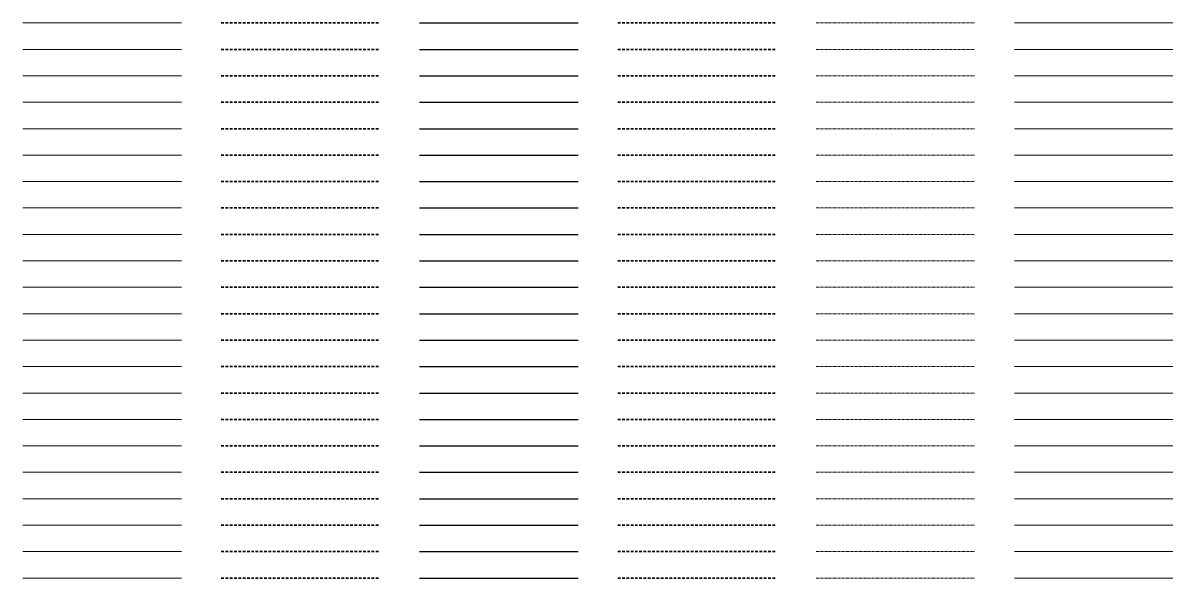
# Model space of a CAD drawing. Header units: metres. Extents: x -170 to 2070, y -13 to 14380.
# Drawn here: x 150 to 1020, y 7200 to 7620 of the extents above; entities that cross this region are included whole.
import ezdxf
from ezdxf.lldxf.tags import DXFTag

# ---------------------------------------------------------------- set-up
doc = ezdxf.new("R2010")
doc.units = ezdxf.units.M
doc.linetypes.add('KL-SO', pattern=[3.25, 2, -1.25])
doc.linetypes.add('KL-VERLATEN-SO', pattern=[3.25, 2, -0.5, 0.25, -0.5])
for name, color, linetype, lineweight in [('B-OI-KL-ET_LSOV_AANSLUITNET_400 V_4x95Al 4x6Cu-G', 14, 'Continuous', 18), ('B-OI-KL-ET_LSOV_AANSLUITNET_400 V_4x95Al 4x6Cu-RESERVE-G', 14, 'KL-RESERVE-SO', 18), ('B-OI-KL-ET_LSOV_AANSLUITNET_400 V_4x95Al 4x6Cu-VERLATEN-G', 14, 'KL-VERLATEN-SO', 18), ('B-OI-KL-ET_LSOV_AANSLUITNET_400 V_4x95Cu-G', 14, 'Continuous', 18), ('B-OI-KL-ET_LSOV_AANSLUITNET_400 V_4x95Cu-RESERVE-G', 14, 'KL-RESERVE-SO', 18), ('B-OI-KL-ET_LSOV_AANSLUITNET_400 V_4x95Cu-VERLATEN-G', 14, 'KL-VERLATEN-SO', 18), ('B-OI-KL-ET_LSOV_AANSLUITNET_400 V_OVERIG-G', 14, 'Continuous', 18), ('B-OI-KL-ET_LSOV_AANSLUITNET_400 V_OVERIG-RESERVE-G', 14, 'KL-RESERVE-SO', 18), ('B-OI-KL-ET_LSOV_AANSLUITNET_400 V_OVERIG-VERLATEN-G', 14, 'KL-VERLATEN-SO', 18), ('B-OI-KL-ET_LSOV_AANSLUITNET_600 V_3x10Cu-G', 14, 'Continuous', 18), ('B-OI-KL-ET_LSOV_AANSLUITNET_600 V_3x10Cu-RESERVE-G', 14, 'KL-RESERVE-SO', 18), ('B-OI-KL-ET_LSOV_AANSLUITNET_600 V_3x10Cu-VERLATEN-G', 14, 'KL-VERLATEN-SO', 18), ('B-OI-KL-ET_LSOV_AANSLUITNET_600 V_3x2.5Cu-G', 14, 'Continuous', 18), ('B-OI-KL-ET_LSOV_AANSLUITNET_600 V_3x2.5Cu-RESERVE-G', 14, 'KL-RESERVE-SO', 18), ('B-OI-KL-ET_LSOV_AANSLUITNET_600 V_3x2.5Cu-VERLATEN-G', 14, 'KL-VERLATEN-SO', 18), ('B-OI-KL-ET_LSOV_AANSLUITNET_600 V_4x10Cu-G', 14, 'Continuous', 18), ('B-OI-KL-ET_LSOV_AANSLUITNET_600 V_4x10Cu-RESERVE-G', 14, 'KL-RESERVE-SO', 18), ('B-OI-KL-ET_LSOV_AANSLUITNET_600 V_4x10Cu-VERLATEN-G', 14, 'KL-VERLATEN-SO', 18), ('B-OI-KL-ET_LSOV_AANSLUITNET_600 V_4x150Al 4x6Cu-G', 14, 'Continuous', 18), ('B-OI-KL-ET_LSOV_AANSLUITNET_600 V_4x150Al 4x6Cu-RESERVE-G', 14, 'KL-RESERVE-SO', 18), ('B-OI-KL-ET_LSOV_AANSLUITNET_600 V_4x150Al 4x6Cu-VERLATEN-G', 14, 'KL-VERLATEN-SO', 18), ('B-OI-KL-ET_LSOV_AANSLUITNET_600 V_4x150Al-G', 14, 'Continuous', 18), ('B-OI-KL-ET_LSOV_AANSLUITNET_600 V_4x150Al-RESERVE-G', 14, 'KL-RESERVE-SO', 18), ('B-OI-KL-ET_LSOV_AANSLUITNET_600 V_4x150Al-VERLATEN-G', 14, 'KL-VERLATEN-SO', 18), ('B-OI-KL-ET_LSOV_AANSLUITNET_600 V_4x16Cu 4x2.5Cu-G', 14, 'Continuous', 18), ('B-OI-KL-ET_LSOV_AANSLUITNET_600 V_4x16Cu 4x2.5Cu-RESERVE-G', 14, 'KL-RESERVE-SO', 18), ('B-OI-KL-ET_LSOV_AANSLUITNET_600 V_4x16Cu 4x2.5Cu-VERLATEN-G', 14, 'KL-VERLATEN-SO', 18), ('B-OI-KL-ET_LSOV_AANSLUITNET_600 V_4x16Cu-G', 14, 'Continuous', 18), ('B-OI-KL-ET_LSOV_AANSLUITNET_600 V_4x16Cu-RESERVE-G', 14, 'KL-RESERVE-SO', 18), ('B-OI-KL-ET_LSOV_AANSLUITNET_600 V_4x16Cu-VERLATEN-G', 14, 'KL-VERLATEN-SO', 18), ('B-OI-KL-ET_LSOV_AANSLUITNET_600 V_4x2.5Cu-G', 14, 'Continuous', 18), ('B-OI-KL-ET_LSOV_AANSLUITNET_600 V_4x2.5Cu-RESERVE-G', 14, 'KL-RESERVE-SO', 18), ('B-OI-KL-ET_LSOV_AANSLUITNET_600 V_4x2.5Cu-VERLATEN-G', 14, 'KL-VERLATEN-SO', 18), ('B-OI-KL-ET_LSOV_AANSLUITNET_600 V_4x240Al-G', 14, 'Continuous', 18), ('B-OI-KL-ET_LSOV_AANSLUITNET_600 V_4x240Al-RESERVE-G', 14, 'KL-RESERVE-SO', 18), ('B-OI-KL-ET_LSOV_AANSLUITNET_600 V_4x240Al-VERLATEN-G', 14, 'KL-VERLATEN-SO', 18), ('B-OI-KL-ET_LSOV_AANSLUITNET_600 V_4x6Cu 4x2.5Cu-G', 14, 'Continuous', 18), ('B-OI-KL-ET_LSOV_AANSLUITNET_600 V_4x6Cu 4x2.5Cu-RESERVE-G', 14, 'KL-RESERVE-SO', 18), ('B-OI-KL-ET_LSOV_AANSLUITNET_600 V_4x6Cu 4x2.5Cu-VERLATEN-G', 14, 'KL-VERLATEN-SO', 18), ('B-OI-KL-ET_LSOV_AANSLUITNET_600 V_4x6Cu-G', 14, 'Continuous', 18), ('B-OI-KL-ET_LSOV_AANSLUITNET_600 V_4x6Cu-RESERVE-G', 14, 'KL-RESERVE-SO', 18), ('B-OI-KL-ET_LSOV_AANSLUITNET_600 V_4x6Cu-VERLATEN-G', 14, 'KL-VERLATEN-SO', 18), ('B-OI-KL-ET_LSOV_AANSLUITNET_600 V_4x95Al 4x6Cu-G', 14, 'Continuous', 18), ('B-OI-KL-ET_LSOV_AANSLUITNET_600 V_4x95Al 4x6Cu-RESERVE-G', 14, 'KL-RESERVE-SO', 18), ('B-OI-KL-ET_LSOV_AANSLUITNET_600 V_4x95Al 4x6Cu-VERLATEN-G', 14, 'KL-VERLATEN-SO', 18), ('B-OI-KL-ET_LSOV_AANSLUITNET_600 V_4x95Al-G', 14, 'Continuous', 18), ('B-OI-KL-ET_LSOV_AANSLUITNET_600 V_4x95Al-RESERVE-G', 14, 'KL-RESERVE-SO', 18), ('B-OI-KL-ET_LSOV_AANSLUITNET_600 V_4x95Al-VERLATEN-G', 14, 'KL-VERLATEN-SO', 18), ('B-OI-KL-ET_LSOV_AANSLUITNET_600 V_4x95Cu-G', 14, 'Continuous', 18), ('B-OI-KL-ET_LSOV_AANSLUITNET_600 V_4x95Cu-RESERVE-G', 14, 'KL-RESERVE-SO', 18), ('B-OI-KL-ET_LSOV_AANSLUITNET_600 V_4x95Cu-VERLATEN-G', 14, 'KL-VERLATEN-SO', 18), ('B-OI-KL-ET_LSOV_AANSLUITNET_600 V_OVERIG-G', 14, 'Continuous', 18), ('B-OI-KL-ET_LSOV_AANSLUITNET_600 V_OVERIG-RESERVE-G', 14, 'KL-RESERVE-SO', 18), ('B-OI-KL-ET_LSOV_AANSLUITNET_600 V_OVERIG-VERLATEN-G', 14, 'KL-VERLATEN-SO', 18), ('B-OI-KL-ET_LSOV_DISTRIBUTIE_230 V_3x10Cu-G', 14, 'Continuous', 18), ('B-OI-KL-ET_LSOV_DISTRIBUTIE_230 V_3x10Cu-RESERVE-G', 14, 'KL-RESERVE-SO', 18), ('B-OI-KL-ET_LSOV_DISTRIBUTIE_230 V_3x10Cu-VERLATEN-G', 14, 'KL-VERLATEN-SO', 18), ('B-OI-KL-ET_LSOV_DISTRIBUTIE_230 V_3x2.5Cu-G', 14, 'Continuous', 18), ('B-OI-KL-ET_LSOV_DISTRIBUTIE_230 V_3x2.5Cu-RESERVE-G', 14, 'KL-RESERVE-SO', 18), ('B-OI-KL-ET_LSOV_DISTRIBUTIE_230 V_3x2.5Cu-VERLATEN-G', 14, 'KL-VERLATEN-SO', 18), ('B-OI-KL-ET_LSOV_DISTRIBUTIE_230 V_4x10Cu-G', 14, 'Continuous', 18), ('B-OI-KL-ET_LSOV_DISTRIBUTIE_230 V_4x10Cu-RESERVE-G', 14, 'KL-RESERVE-SO', 18), ('B-OI-KL-ET_LSOV_DISTRIBUTIE_230 V_4x10Cu-VERLATEN-G', 14, 'KL-VERLATEN-SO', 18), ('B-OI-KL-ET_LSOV_DISTRIBUTIE_230 V_4x150Al-G', 14, 'Continuous', 18), ('B-OI-KL-ET_LSOV_DISTRIBUTIE_230 V_4x150Al-RESERVE-G', 14, 'KL-RESERVE-SO', 18), ('B-OI-KL-ET_LSOV_DISTRIBUTIE_230 V_4x150Al-VERLATEN-G', 14, 'KL-VERLATEN-SO', 18), ('N-OI-KL-ET_LSOV_AANSLUITNET_400 V_4x95Al 4x6Cu-G', 14, 'KL-SO', 35), ('N-OI-KL-ET_LSOV_AANSLUITNET_400 V_4x95Cu-G', 14, 'KL-SO', 35), ('N-OI-KL-ET_LSOV_AANSLUITNET_400 V_OVERIG-G', 14, 'KL-SO', 35), ('N-OI-KL-ET_LSOV_AANSLUITNET_600 V_3x10Cu-G', 14, 'KL-SO', 35), ('N-OI-KL-ET_LSOV_AANSLUITNET_600 V_3x2.5Cu-G', 14, 'KL-SO', 35), ('N-OI-KL-ET_LSOV_AANSLUITNET_600 V_4x10Cu-G', 14, 'KL-SO', 35), ('N-OI-KL-ET_LSOV_AANSLUITNET_600 V_4x150Al 4x6Cu-G', 14, 'KL-SO', 35), ('N-OI-KL-ET_LSOV_AANSLUITNET_600 V_4x150Al-G', 14, 'KL-SO', 35), ('N-OI-KL-ET_LSOV_AANSLUITNET_600 V_4x16Cu 4x2.5Cu-G', 14, 'KL-SO', 35), ('N-OI-KL-ET_LSOV_AANSLUITNET_600 V_4x16Cu-G', 14, 'KL-SO', 35), ('N-OI-KL-ET_LSOV_AANSLUITNET_600 V_4x2.5Cu-G', 14, 'KL-SO', 35), ('N-OI-KL-ET_LSOV_AANSLUITNET_600 V_4x240Al-G', 14, 'KL-SO', 35), ('N-OI-KL-ET_LSOV_AANSLUITNET_600 V_4x6Cu 4x2.5Cu-G', 14, 'KL-SO', 35), ('N-OI-KL-ET_LSOV_AANSLUITNET_600 V_4x6Cu-G', 14, 'KL-SO', 35), ('N-OI-KL-ET_LSOV_AANSLUITNET_600 V_4x95Al 4x6Cu-G', 14, 'KL-SO', 35), ('N-OI-KL-ET_LSOV_AANSLUITNET_600 V_4x95Al-G', 14, 'KL-SO', 35), ('N-OI-KL-ET_LSOV_AANSLUITNET_600 V_4x95Cu-G', 14, 'KL-SO', 35), ('N-OI-KL-ET_LSOV_AANSLUITNET_600 V_OVERIG-G', 14, 'KL-SO', 35), ('N-OI-KL-ET_LSOV_DISTRIBUTIE_230 V_3x10Cu-G', 14, 'KL-SO', 35), ('N-OI-KL-ET_LSOV_DISTRIBUTIE_230 V_3x2.5Cu-G', 14, 'KL-SO', 35), ('N-OI-KL-ET_LSOV_DISTRIBUTIE_230 V_4x10Cu-G', 14, 'KL-SO', 35), ('N-OI-KL-ET_LSOV_DISTRIBUTIE_230 V_4x150Al-G', 14, 'KL-SO', 35), ('R-OI-KL-ET_LSOV_AANSLUITNET_400 V_4x95Al 4x6Cu-G', 14, 'KL-SO', 35), ('R-OI-KL-ET_LSOV_AANSLUITNET_400 V_4x95Cu-G', 14, 'KL-SO', 35), ('R-OI-KL-ET_LSOV_AANSLUITNET_400 V_OVERIG-G', 14, 'KL-SO', 35), ('R-OI-KL-ET_LSOV_AANSLUITNET_600 V_3x10Cu-G', 14, 'KL-SO', 35), ('R-OI-KL-ET_LSOV_AANSLUITNET_600 V_3x2.5Cu-G', 14, 'KL-SO', 35), ('R-OI-KL-ET_LSOV_AANSLUITNET_600 V_4x10Cu-G', 14, 'KL-SO', 35), ('R-OI-KL-ET_LSOV_AANSLUITNET_600 V_4x150Al 4x6Cu-G', 14, 'KL-SO', 35), ('R-OI-KL-ET_LSOV_AANSLUITNET_600 V_4x150Al-G', 14, 'KL-SO', 35), ('R-OI-KL-ET_LSOV_AANSLUITNET_600 V_4x16Cu 4x2.5Cu-G', 14, 'KL-SO', 35), ('R-OI-KL-ET_LSOV_AANSLUITNET_600 V_4x16Cu-G', 14, 'KL-SO', 35), ('R-OI-KL-ET_LSOV_AANSLUITNET_600 V_4x2.5Cu-G', 14, 'KL-SO', 35), ('R-OI-KL-ET_LSOV_AANSLUITNET_600 V_4x240Al-G', 14, 'KL-SO', 35), ('R-OI-KL-ET_LSOV_AANSLUITNET_600 V_4x6Cu 4x2.5Cu-G', 14, 'KL-SO', 35), ('R-OI-KL-ET_LSOV_AANSLUITNET_600 V_4x6Cu-G', 14, 'KL-SO', 35), ('R-OI-KL-ET_LSOV_AANSLUITNET_600 V_4x95Al 4x6Cu-G', 14, 'KL-SO', 35), ('R-OI-KL-ET_LSOV_AANSLUITNET_600 V_4x95Al-G', 14, 'KL-SO', 35), ('R-OI-KL-ET_LSOV_AANSLUITNET_600 V_4x95Cu-G', 14, 'KL-SO', 35), ('R-OI-KL-ET_LSOV_AANSLUITNET_600 V_OVERIG-G', 14, 'KL-SO', 35), ('R-OI-KL-ET_LSOV_DISTRIBUTIE_230 V_3x10Cu-G', 14, 'KL-SO', 35), ('R-OI-KL-ET_LSOV_DISTRIBUTIE_230 V_3x2.5Cu-G', 14, 'KL-SO', 35), ('R-OI-KL-ET_LSOV_DISTRIBUTIE_230 V_4x10Cu-G', 14, 'KL-SO', 35), ('R-OI-KL-ET_LSOV_DISTRIBUTIE_230 V_4x150Al-G', 14, 'KL-SO', 35), ('V-OI-KL-ET_LSOV_AANSLUITNET_400 V_4x95Al 4x6Cu-G', 14, 'V-KL-SO', 25), ('V-OI-KL-ET_LSOV_AANSLUITNET_400 V_4x95Cu-G', 14, 'V-KL-SO', 25), ('V-OI-KL-ET_LSOV_AANSLUITNET_400 V_OVERIG-G', 14, 'V-KL-SO', 25), ('V-OI-KL-ET_LSOV_AANSLUITNET_600 V_3x10Cu-G', 14, 'V-KL-SO', 25), ('V-OI-KL-ET_LSOV_AANSLUITNET_600 V_3x2.5Cu-G', 14, 'V-KL-SO', 25), ('V-OI-KL-ET_LSOV_AANSLUITNET_600 V_4x10Cu-G', 14, 'V-KL-SO', 25), ('V-OI-KL-ET_LSOV_AANSLUITNET_600 V_4x150Al 4x6Cu-G', 14, 'V-KL-SO', 25), ('V-OI-KL-ET_LSOV_AANSLUITNET_600 V_4x150Al-G', 14, 'V-KL-SO', 25), ('V-OI-KL-ET_LSOV_AANSLUITNET_600 V_4x16Cu 4x2.5Cu-G', 14, 'V-KL-SO', 25), ('V-OI-KL-ET_LSOV_AANSLUITNET_600 V_4x16Cu-G', 14, 'V-KL-SO', 25), ('V-OI-KL-ET_LSOV_AANSLUITNET_600 V_4x2.5Cu-G', 14, 'V-KL-SO', 25), ('V-OI-KL-ET_LSOV_AANSLUITNET_600 V_4x240Al-G', 14, 'V-KL-SO', 25), ('V-OI-KL-ET_LSOV_AANSLUITNET_600 V_4x6Cu 4x2.5Cu-G', 14, 'V-KL-SO', 25), ('V-OI-KL-ET_LSOV_AANSLUITNET_600 V_4x6Cu-G', 14, 'V-KL-SO', 25), ('V-OI-KL-ET_LSOV_AANSLUITNET_600 V_4x95Al 4x6Cu-G', 14, 'V-KL-SO', 25), ('V-OI-KL-ET_LSOV_AANSLUITNET_600 V_4x95Al-G', 14, 'V-KL-SO', 25), ('V-OI-KL-ET_LSOV_AANSLUITNET_600 V_4x95Cu-G', 14, 'V-KL-SO', 25), ('V-OI-KL-ET_LSOV_AANSLUITNET_600 V_OVERIG-G', 14, 'V-KL-SO', 25), ('V-OI-KL-ET_LSOV_DISTRIBUTIE_230 V_3x10Cu-G', 14, 'V-KL-SO', 25), ('V-OI-KL-ET_LSOV_DISTRIBUTIE_230 V_3x2.5Cu-G', 14, 'V-KL-SO', 25), ('V-OI-KL-ET_LSOV_DISTRIBUTIE_230 V_4x10Cu-G', 14, 'V-KL-SO', 25), ('V-OI-KL-ET_LSOV_DISTRIBUTIE_230 V_4x150Al-G', 14, 'V-KL-SO', 25)]:
    doc.layers.add(name, color=color, linetype=linetype, lineweight=lineweight)
doc.styles.get("Standard").update_dxf_attribs({"font": 'NLCS-ISO.ttf'})
tags = doc.linetypes.add('KL-RESERVE-SO', pattern='A,7,-2,["RS",Standard,S=1,R=0,X=-1,Y=-0.5],-1.5', length=10.5).pattern_tags.tags
tags[6] = DXFTag(74, 10)
doc.linetypes.add('V-KL-SO', pattern='A,2,[24,nlcs.shx,S=0.75,R=0,X=0,Y=0],2', length=4)

msp = doc.modelspace()

# ---------------------------------------------------------------- linework, layer by layer
at = {"layer": 'B-OI-KL-ET_LSOV_AANSLUITNET_400 V_4x95Al 4x6Cu-G'}
msp.add_line((150, 7200), (270, 7200), dxfattribs=at)
at = {"layer": 'B-OI-KL-ET_LSOV_AANSLUITNET_400 V_4x95Al 4x6Cu-RESERVE-G'}
msp.add_line((900, 7200), (1020, 7200), dxfattribs=at)
at = {"layer": 'B-OI-KL-ET_LSOV_AANSLUITNET_400 V_4x95Al 4x6Cu-VERLATEN-G'}
msp.add_line((750, 7200), (870, 7200), dxfattribs=at)
at = {"layer": 'B-OI-KL-ET_LSOV_AANSLUITNET_400 V_4x95Cu-G'}
msp.add_line((150, 7220), (270, 7220), dxfattribs=at)
at = {"layer": 'B-OI-KL-ET_LSOV_AANSLUITNET_400 V_4x95Cu-RESERVE-G'}
msp.add_line((900, 7220), (1020, 7220), dxfattribs=at)
at = {"layer": 'B-OI-KL-ET_LSOV_AANSLUITNET_400 V_4x95Cu-VERLATEN-G'}
msp.add_line((750, 7220), (870, 7220), dxfattribs=at)
at = {"layer": 'B-OI-KL-ET_LSOV_AANSLUITNET_400 V_OVERIG-G'}
msp.add_line((150, 7240), (270, 7240), dxfattribs=at)
at = {"layer": 'B-OI-KL-ET_LSOV_AANSLUITNET_400 V_OVERIG-RESERVE-G'}
msp.add_line((900, 7240), (1020, 7240), dxfattribs=at)
at = {"layer": 'B-OI-KL-ET_LSOV_AANSLUITNET_400 V_OVERIG-VERLATEN-G'}
msp.add_line((750, 7240), (870, 7240), dxfattribs=at)
at = {"layer": 'B-OI-KL-ET_LSOV_AANSLUITNET_600 V_3x10Cu-G'}
msp.add_line((150, 7260), (270, 7260), dxfattribs=at)
at = {"layer": 'B-OI-KL-ET_LSOV_AANSLUITNET_600 V_3x10Cu-RESERVE-G'}
msp.add_line((900, 7260), (1020, 7260), dxfattribs=at)
at = {"layer": 'B-OI-KL-ET_LSOV_AANSLUITNET_600 V_3x10Cu-VERLATEN-G'}
msp.add_line((750, 7260), (870, 7260), dxfattribs=at)
at = {"layer": 'B-OI-KL-ET_LSOV_AANSLUITNET_600 V_3x2.5Cu-G'}
msp.add_line((150, 7280), (270, 7280), dxfattribs=at)
at = {"layer": 'B-OI-KL-ET_LSOV_AANSLUITNET_600 V_3x2.5Cu-RESERVE-G'}
msp.add_line((900, 7280), (1020, 7280), dxfattribs=at)
at = {"layer": 'B-OI-KL-ET_LSOV_AANSLUITNET_600 V_3x2.5Cu-VERLATEN-G'}
msp.add_line((750, 7280), (870, 7280), dxfattribs=at)
at = {"layer": 'B-OI-KL-ET_LSOV_AANSLUITNET_600 V_4x10Cu-G'}
msp.add_line((150, 7300), (270, 7300), dxfattribs=at)
at = {"layer": 'B-OI-KL-ET_LSOV_AANSLUITNET_600 V_4x10Cu-RESERVE-G'}
msp.add_line((900, 7300), (1020, 7300), dxfattribs=at)
at = {"layer": 'B-OI-KL-ET_LSOV_AANSLUITNET_600 V_4x10Cu-VERLATEN-G'}
msp.add_line((750, 7300), (870, 7300), dxfattribs=at)
at = {"layer": 'B-OI-KL-ET_LSOV_AANSLUITNET_600 V_4x150Al 4x6Cu-G'}
msp.add_line((150, 7340), (270, 7340), dxfattribs=at)
at = {"layer": 'B-OI-KL-ET_LSOV_AANSLUITNET_600 V_4x150Al 4x6Cu-RESERVE-G'}
msp.add_line((900, 7340), (1020, 7340), dxfattribs=at)
at = {"layer": 'B-OI-KL-ET_LSOV_AANSLUITNET_600 V_4x150Al 4x6Cu-VERLATEN-G'}
msp.add_line((750, 7340), (870, 7340), dxfattribs=at)
at = {"layer": 'B-OI-KL-ET_LSOV_AANSLUITNET_600 V_4x150Al-G'}
msp.add_line((150, 7320), (270, 7320), dxfattribs=at)
at = {"layer": 'B-OI-KL-ET_LSOV_AANSLUITNET_600 V_4x150Al-RESERVE-G'}
msp.add_line((900, 7320), (1020, 7320), dxfattribs=at)
at = {"layer": 'B-OI-KL-ET_LSOV_AANSLUITNET_600 V_4x150Al-VERLATEN-G'}
msp.add_line((750, 7320), (870, 7320), dxfattribs=at)
at = {"layer": 'B-OI-KL-ET_LSOV_AANSLUITNET_600 V_4x16Cu 4x2.5Cu-G'}
msp.add_line((150, 7380), (270, 7380), dxfattribs=at)
at = {"layer": 'B-OI-KL-ET_LSOV_AANSLUITNET_600 V_4x16Cu 4x2.5Cu-RESERVE-G'}
msp.add_line((900, 7380), (1020, 7380), dxfattribs=at)
at = {"layer": 'B-OI-KL-ET_LSOV_AANSLUITNET_600 V_4x16Cu 4x2.5Cu-VERLATEN-G'}
msp.add_line((750, 7380), (870, 7380), dxfattribs=at)
at = {"layer": 'B-OI-KL-ET_LSOV_AANSLUITNET_600 V_4x16Cu-G'}
msp.add_line((150, 7360), (270, 7360), dxfattribs=at)
at = {"layer": 'B-OI-KL-ET_LSOV_AANSLUITNET_600 V_4x16Cu-RESERVE-G'}
msp.add_line((900, 7360), (1020, 7360), dxfattribs=at)
at = {"layer": 'B-OI-KL-ET_LSOV_AANSLUITNET_600 V_4x16Cu-VERLATEN-G'}
msp.add_line((750, 7360), (870, 7360), dxfattribs=at)
at = {"layer": 'B-OI-KL-ET_LSOV_AANSLUITNET_600 V_4x2.5Cu-G'}
msp.add_line((150, 7400), (270, 7400), dxfattribs=at)
at = {"layer": 'B-OI-KL-ET_LSOV_AANSLUITNET_600 V_4x2.5Cu-RESERVE-G'}
msp.add_line((900, 7400), (1020, 7400), dxfattribs=at)
at = {"layer": 'B-OI-KL-ET_LSOV_AANSLUITNET_600 V_4x2.5Cu-VERLATEN-G'}
msp.add_line((750, 7400), (870, 7400), dxfattribs=at)
at = {"layer": 'B-OI-KL-ET_LSOV_AANSLUITNET_600 V_4x240Al-G'}
msp.add_line((150, 7420), (270, 7420), dxfattribs=at)
at = {"layer": 'B-OI-KL-ET_LSOV_AANSLUITNET_600 V_4x240Al-RESERVE-G'}
msp.add_line((900, 7420), (1020, 7420), dxfattribs=at)
at = {"layer": 'B-OI-KL-ET_LSOV_AANSLUITNET_600 V_4x240Al-VERLATEN-G'}
msp.add_line((750, 7420), (870, 7420), dxfattribs=at)
at = {"layer": 'B-OI-KL-ET_LSOV_AANSLUITNET_600 V_4x6Cu 4x2.5Cu-G'}
msp.add_line((150, 7460), (270, 7460), dxfattribs=at)
at = {"layer": 'B-OI-KL-ET_LSOV_AANSLUITNET_600 V_4x6Cu 4x2.5Cu-RESERVE-G'}
msp.add_line((900, 7460), (1020, 7460), dxfattribs=at)
at = {"layer": 'B-OI-KL-ET_LSOV_AANSLUITNET_600 V_4x6Cu 4x2.5Cu-VERLATEN-G'}
msp.add_line((750, 7460), (870, 7460), dxfattribs=at)
at = {"layer": 'B-OI-KL-ET_LSOV_AANSLUITNET_600 V_4x6Cu-G'}
msp.add_line((150, 7440), (270, 7440), dxfattribs=at)
at = {"layer": 'B-OI-KL-ET_LSOV_AANSLUITNET_600 V_4x6Cu-RESERVE-G'}
msp.add_line((900, 7440), (1020, 7440), dxfattribs=at)
at = {"layer": 'B-OI-KL-ET_LSOV_AANSLUITNET_600 V_4x6Cu-VERLATEN-G'}
msp.add_line((750, 7440), (870, 7440), dxfattribs=at)
at = {"layer": 'B-OI-KL-ET_LSOV_AANSLUITNET_600 V_4x95Al 4x6Cu-G'}
msp.add_line((150, 7500), (270, 7500), dxfattribs=at)
at = {"layer": 'B-OI-KL-ET_LSOV_AANSLUITNET_600 V_4x95Al 4x6Cu-RESERVE-G'}
msp.add_line((900, 7500), (1020, 7500), dxfattribs=at)
at = {"layer": 'B-OI-KL-ET_LSOV_AANSLUITNET_600 V_4x95Al 4x6Cu-VERLATEN-G'}
msp.add_line((750, 7500), (870, 7500), dxfattribs=at)
at = {"layer": 'B-OI-KL-ET_LSOV_AANSLUITNET_600 V_4x95Al-G'}
msp.add_line((150, 7480), (270, 7480), dxfattribs=at)
at = {"layer": 'B-OI-KL-ET_LSOV_AANSLUITNET_600 V_4x95Al-RESERVE-G'}
msp.add_line((900, 7480), (1020, 7480), dxfattribs=at)
at = {"layer": 'B-OI-KL-ET_LSOV_AANSLUITNET_600 V_4x95Al-VERLATEN-G'}
msp.add_line((750, 7480), (870, 7480), dxfattribs=at)
at = {"layer": 'B-OI-KL-ET_LSOV_AANSLUITNET_600 V_4x95Cu-G'}
msp.add_line((150, 7520), (270, 7520), dxfattribs=at)
at = {"layer": 'B-OI-KL-ET_LSOV_AANSLUITNET_600 V_4x95Cu-RESERVE-G'}
msp.add_line((900, 7520), (1020, 7520), dxfattribs=at)
at = {"layer": 'B-OI-KL-ET_LSOV_AANSLUITNET_600 V_4x95Cu-VERLATEN-G'}
msp.add_line((750, 7520), (870, 7520), dxfattribs=at)
at = {"layer": 'B-OI-KL-ET_LSOV_AANSLUITNET_600 V_OVERIG-G'}
msp.add_line((150, 7540), (270, 7540), dxfattribs=at)
at = {"layer": 'B-OI-KL-ET_LSOV_AANSLUITNET_600 V_OVERIG-RESERVE-G'}
msp.add_line((900, 7540), (1020, 7540), dxfattribs=at)
at = {"layer": 'B-OI-KL-ET_LSOV_AANSLUITNET_600 V_OVERIG-VERLATEN-G'}
msp.add_line((750, 7540), (870, 7540), dxfattribs=at)
at = {"layer": 'B-OI-KL-ET_LSOV_DISTRIBUTIE_230 V_3x10Cu-G'}
msp.add_line((150, 7560), (270, 7560), dxfattribs=at)
at = {"layer": 'B-OI-KL-ET_LSOV_DISTRIBUTIE_230 V_3x10Cu-RESERVE-G'}
msp.add_line((900, 7560), (1020, 7560), dxfattribs=at)
at = {"layer": 'B-OI-KL-ET_LSOV_DISTRIBUTIE_230 V_3x10Cu-VERLATEN-G'}
msp.add_line((750, 7560), (870, 7560), dxfattribs=at)
at = {"layer": 'B-OI-KL-ET_LSOV_DISTRIBUTIE_230 V_3x2.5Cu-G'}
msp.add_line((150, 7580), (270, 7580), dxfattribs=at)
at = {"layer": 'B-OI-KL-ET_LSOV_DISTRIBUTIE_230 V_3x2.5Cu-RESERVE-G'}
msp.add_line((900, 7580), (1020, 7580), dxfattribs=at)
at = {"layer": 'B-OI-KL-ET_LSOV_DISTRIBUTIE_230 V_3x2.5Cu-VERLATEN-G'}
msp.add_line((750, 7580), (870, 7580), dxfattribs=at)
at = {"layer": 'B-OI-KL-ET_LSOV_DISTRIBUTIE_230 V_4x10Cu-G'}
msp.add_line((150, 7600), (270, 7600), dxfattribs=at)
at = {"layer": 'B-OI-KL-ET_LSOV_DISTRIBUTIE_230 V_4x10Cu-RESERVE-G'}
msp.add_line((900, 7600), (1020, 7600), dxfattribs=at)
at = {"layer": 'B-OI-KL-ET_LSOV_DISTRIBUTIE_230 V_4x10Cu-VERLATEN-G'}
msp.add_line((750, 7600), (870, 7600), dxfattribs=at)
at = {"layer": 'B-OI-KL-ET_LSOV_DISTRIBUTIE_230 V_4x150Al-G'}
msp.add_line((150, 7620), (270, 7620), dxfattribs=at)
at = {"layer": 'B-OI-KL-ET_LSOV_DISTRIBUTIE_230 V_4x150Al-RESERVE-G'}
msp.add_line((900, 7620), (1020, 7620), dxfattribs=at)
at = {"layer": 'B-OI-KL-ET_LSOV_DISTRIBUTIE_230 V_4x150Al-VERLATEN-G'}
msp.add_line((750, 7620), (870, 7620), dxfattribs=at)
at = {"layer": 'N-OI-KL-ET_LSOV_AANSLUITNET_400 V_4x95Al 4x6Cu-G'}
msp.add_line((300, 7200), (420, 7200), dxfattribs=at)
at = {"layer": 'N-OI-KL-ET_LSOV_AANSLUITNET_400 V_4x95Cu-G'}
msp.add_line((300, 7220), (420, 7220), dxfattribs=at)
at = {"layer": 'N-OI-KL-ET_LSOV_AANSLUITNET_400 V_OVERIG-G'}
msp.add_line((300, 7240), (420, 7240), dxfattribs=at)
at = {"layer": 'N-OI-KL-ET_LSOV_AANSLUITNET_600 V_3x10Cu-G'}
msp.add_line((300, 7260), (420, 7260), dxfattribs=at)
at = {"layer": 'N-OI-KL-ET_LSOV_AANSLUITNET_600 V_3x2.5Cu-G'}
msp.add_line((300, 7280), (420, 7280), dxfattribs=at)
at = {"layer": 'N-OI-KL-ET_LSOV_AANSLUITNET_600 V_4x10Cu-G'}
msp.add_line((300, 7300), (420, 7300), dxfattribs=at)
at = {"layer": 'N-OI-KL-ET_LSOV_AANSLUITNET_600 V_4x150Al 4x6Cu-G'}
msp.add_line((300, 7340), (420, 7340), dxfattribs=at)
at = {"layer": 'N-OI-KL-ET_LSOV_AANSLUITNET_600 V_4x150Al-G'}
msp.add_line((300, 7320), (420, 7320), dxfattribs=at)
at = {"layer": 'N-OI-KL-ET_LSOV_AANSLUITNET_600 V_4x16Cu 4x2.5Cu-G'}
msp.add_line((300, 7380), (420, 7380), dxfattribs=at)
at = {"layer": 'N-OI-KL-ET_LSOV_AANSLUITNET_600 V_4x16Cu-G'}
msp.add_line((300, 7360), (420, 7360), dxfattribs=at)
at = {"layer": 'N-OI-KL-ET_LSOV_AANSLUITNET_600 V_4x2.5Cu-G'}
msp.add_line((300, 7400), (420, 7400), dxfattribs=at)
at = {"layer": 'N-OI-KL-ET_LSOV_AANSLUITNET_600 V_4x240Al-G'}
msp.add_line((300, 7420), (420, 7420), dxfattribs=at)
at = {"layer": 'N-OI-KL-ET_LSOV_AANSLUITNET_600 V_4x6Cu 4x2.5Cu-G'}
msp.add_line((300, 7460), (420, 7460), dxfattribs=at)
at = {"layer": 'N-OI-KL-ET_LSOV_AANSLUITNET_600 V_4x6Cu-G'}
msp.add_line((300, 7440), (420, 7440), dxfattribs=at)
at = {"layer": 'N-OI-KL-ET_LSOV_AANSLUITNET_600 V_4x95Al 4x6Cu-G'}
msp.add_line((300, 7500), (420, 7500), dxfattribs=at)
at = {"layer": 'N-OI-KL-ET_LSOV_AANSLUITNET_600 V_4x95Al-G'}
msp.add_line((300, 7480), (420, 7480), dxfattribs=at)
at = {"layer": 'N-OI-KL-ET_LSOV_AANSLUITNET_600 V_4x95Cu-G'}
msp.add_line((300, 7520), (420, 7520), dxfattribs=at)
at = {"layer": 'N-OI-KL-ET_LSOV_AANSLUITNET_600 V_OVERIG-G'}
msp.add_line((300, 7540), (420, 7540), dxfattribs=at)
at = {"layer": 'N-OI-KL-ET_LSOV_DISTRIBUTIE_230 V_3x10Cu-G'}
msp.add_line((300, 7560), (420, 7560), dxfattribs=at)
at = {"layer": 'N-OI-KL-ET_LSOV_DISTRIBUTIE_230 V_3x2.5Cu-G'}
msp.add_line((300, 7580), (420, 7580), dxfattribs=at)
at = {"layer": 'N-OI-KL-ET_LSOV_DISTRIBUTIE_230 V_4x10Cu-G'}
msp.add_line((300, 7600), (420, 7600), dxfattribs=at)
at = {"layer": 'N-OI-KL-ET_LSOV_DISTRIBUTIE_230 V_4x150Al-G'}
msp.add_line((300, 7620), (420, 7620), dxfattribs=at)
at = {"layer": 'R-OI-KL-ET_LSOV_AANSLUITNET_400 V_4x95Al 4x6Cu-G'}
msp.add_line((600, 7200), (720, 7200), dxfattribs=at)
at = {"layer": 'R-OI-KL-ET_LSOV_AANSLUITNET_400 V_4x95Cu-G'}
msp.add_line((600, 7220), (720, 7220), dxfattribs=at)
at = {"layer": 'R-OI-KL-ET_LSOV_AANSLUITNET_400 V_OVERIG-G'}
msp.add_line((600, 7240), (720, 7240), dxfattribs=at)
at = {"layer": 'R-OI-KL-ET_LSOV_AANSLUITNET_600 V_3x10Cu-G'}
msp.add_line((600, 7260), (720, 7260), dxfattribs=at)
at = {"layer": 'R-OI-KL-ET_LSOV_AANSLUITNET_600 V_3x2.5Cu-G'}
msp.add_line((600, 7280), (720, 7280), dxfattribs=at)
at = {"layer": 'R-OI-KL-ET_LSOV_AANSLUITNET_600 V_4x10Cu-G'}
msp.add_line((600, 7300), (720, 7300), dxfattribs=at)
at = {"layer": 'R-OI-KL-ET_LSOV_AANSLUITNET_600 V_4x150Al 4x6Cu-G'}
msp.add_line((600, 7340), (720, 7340), dxfattribs=at)
at = {"layer": 'R-OI-KL-ET_LSOV_AANSLUITNET_600 V_4x150Al-G'}
msp.add_line((600, 7320), (720, 7320), dxfattribs=at)
at = {"layer": 'R-OI-KL-ET_LSOV_AANSLUITNET_600 V_4x16Cu 4x2.5Cu-G'}
msp.add_line((600, 7380), (720, 7380), dxfattribs=at)
at = {"layer": 'R-OI-KL-ET_LSOV_AANSLUITNET_600 V_4x16Cu-G'}
msp.add_line((600, 7360), (720, 7360), dxfattribs=at)
at = {"layer": 'R-OI-KL-ET_LSOV_AANSLUITNET_600 V_4x2.5Cu-G'}
msp.add_line((600, 7400), (720, 7400), dxfattribs=at)
at = {"layer": 'R-OI-KL-ET_LSOV_AANSLUITNET_600 V_4x240Al-G'}
msp.add_line((600, 7420), (720, 7420), dxfattribs=at)
at = {"layer": 'R-OI-KL-ET_LSOV_AANSLUITNET_600 V_4x6Cu 4x2.5Cu-G'}
msp.add_line((600, 7460), (720, 7460), dxfattribs=at)
at = {"layer": 'R-OI-KL-ET_LSOV_AANSLUITNET_600 V_4x6Cu-G'}
msp.add_line((600, 7440), (720, 7440), dxfattribs=at)
at = {"layer": 'R-OI-KL-ET_LSOV_AANSLUITNET_600 V_4x95Al 4x6Cu-G'}
msp.add_line((600, 7500), (720, 7500), dxfattribs=at)
at = {"layer": 'R-OI-KL-ET_LSOV_AANSLUITNET_600 V_4x95Al-G'}
msp.add_line((600, 7480), (720, 7480), dxfattribs=at)
at = {"layer": 'R-OI-KL-ET_LSOV_AANSLUITNET_600 V_4x95Cu-G'}
msp.add_line((600, 7520), (720, 7520), dxfattribs=at)
at = {"layer": 'R-OI-KL-ET_LSOV_AANSLUITNET_600 V_OVERIG-G'}
msp.add_line((600, 7540), (720, 7540), dxfattribs=at)
at = {"layer": 'R-OI-KL-ET_LSOV_DISTRIBUTIE_230 V_3x10Cu-G'}
msp.add_line((600, 7560), (720, 7560), dxfattribs=at)
at = {"layer": 'R-OI-KL-ET_LSOV_DISTRIBUTIE_230 V_3x2.5Cu-G'}
msp.add_line((600, 7580), (720, 7580), dxfattribs=at)
at = {"layer": 'R-OI-KL-ET_LSOV_DISTRIBUTIE_230 V_4x10Cu-G'}
msp.add_line((600, 7600), (720, 7600), dxfattribs=at)
at = {"layer": 'R-OI-KL-ET_LSOV_DISTRIBUTIE_230 V_4x150Al-G'}
msp.add_line((600, 7620), (720, 7620), dxfattribs=at)
at = {"layer": 'V-OI-KL-ET_LSOV_AANSLUITNET_400 V_4x95Al 4x6Cu-G'}
msp.add_line((450, 7200), (570, 7200), dxfattribs=at)
at = {"layer": 'V-OI-KL-ET_LSOV_AANSLUITNET_400 V_4x95Cu-G'}
msp.add_line((450, 7220), (570, 7220), dxfattribs=at)
at = {"layer": 'V-OI-KL-ET_LSOV_AANSLUITNET_400 V_OVERIG-G'}
msp.add_line((450, 7240), (570, 7240), dxfattribs=at)
at = {"layer": 'V-OI-KL-ET_LSOV_AANSLUITNET_600 V_3x10Cu-G'}
msp.add_line((450, 7260), (570, 7260), dxfattribs=at)
at = {"layer": 'V-OI-KL-ET_LSOV_AANSLUITNET_600 V_3x2.5Cu-G'}
msp.add_line((450, 7280), (570, 7280), dxfattribs=at)
at = {"layer": 'V-OI-KL-ET_LSOV_AANSLUITNET_600 V_4x10Cu-G'}
msp.add_line((450, 7300), (570, 7300), dxfattribs=at)
at = {"layer": 'V-OI-KL-ET_LSOV_AANSLUITNET_600 V_4x150Al 4x6Cu-G'}
msp.add_line((450, 7340), (570, 7340), dxfattribs=at)
at = {"layer": 'V-OI-KL-ET_LSOV_AANSLUITNET_600 V_4x150Al-G'}
msp.add_line((450, 7320), (570, 7320), dxfattribs=at)
at = {"layer": 'V-OI-KL-ET_LSOV_AANSLUITNET_600 V_4x16Cu 4x2.5Cu-G'}
msp.add_line((450, 7380), (570, 7380), dxfattribs=at)
at = {"layer": 'V-OI-KL-ET_LSOV_AANSLUITNET_600 V_4x16Cu-G'}
msp.add_line((450, 7360), (570, 7360), dxfattribs=at)
at = {"layer": 'V-OI-KL-ET_LSOV_AANSLUITNET_600 V_4x2.5Cu-G'}
msp.add_line((450, 7400), (570, 7400), dxfattribs=at)
at = {"layer": 'V-OI-KL-ET_LSOV_AANSLUITNET_600 V_4x240Al-G'}
msp.add_line((450, 7420), (570, 7420), dxfattribs=at)
at = {"layer": 'V-OI-KL-ET_LSOV_AANSLUITNET_600 V_4x6Cu 4x2.5Cu-G'}
msp.add_line((450, 7460), (570, 7460), dxfattribs=at)
at = {"layer": 'V-OI-KL-ET_LSOV_AANSLUITNET_600 V_4x6Cu-G'}
msp.add_line((450, 7440), (570, 7440), dxfattribs=at)
at = {"layer": 'V-OI-KL-ET_LSOV_AANSLUITNET_600 V_4x95Al 4x6Cu-G'}
msp.add_line((450, 7500), (570, 7500), dxfattribs=at)
at = {"layer": 'V-OI-KL-ET_LSOV_AANSLUITNET_600 V_4x95Al-G'}
msp.add_line((450, 7480), (570, 7480), dxfattribs=at)
at = {"layer": 'V-OI-KL-ET_LSOV_AANSLUITNET_600 V_4x95Cu-G'}
msp.add_line((450, 7520), (570, 7520), dxfattribs=at)
at = {"layer": 'V-OI-KL-ET_LSOV_AANSLUITNET_600 V_OVERIG-G'}
msp.add_line((450, 7540), (570, 7540), dxfattribs=at)
at = {"layer": 'V-OI-KL-ET_LSOV_DISTRIBUTIE_230 V_3x10Cu-G'}
msp.add_line((450, 7560), (570, 7560), dxfattribs=at)
at = {"layer": 'V-OI-KL-ET_LSOV_DISTRIBUTIE_230 V_3x2.5Cu-G'}
msp.add_line((450, 7580), (570, 7580), dxfattribs=at)
at = {"layer": 'V-OI-KL-ET_LSOV_DISTRIBUTIE_230 V_4x10Cu-G'}
msp.add_line((450, 7600), (570, 7600), dxfattribs=at)
at = {"layer": 'V-OI-KL-ET_LSOV_DISTRIBUTIE_230 V_4x150Al-G'}
msp.add_line((450, 7620), (570, 7620), dxfattribs=at)

doc.saveas('drawing.dxf')
